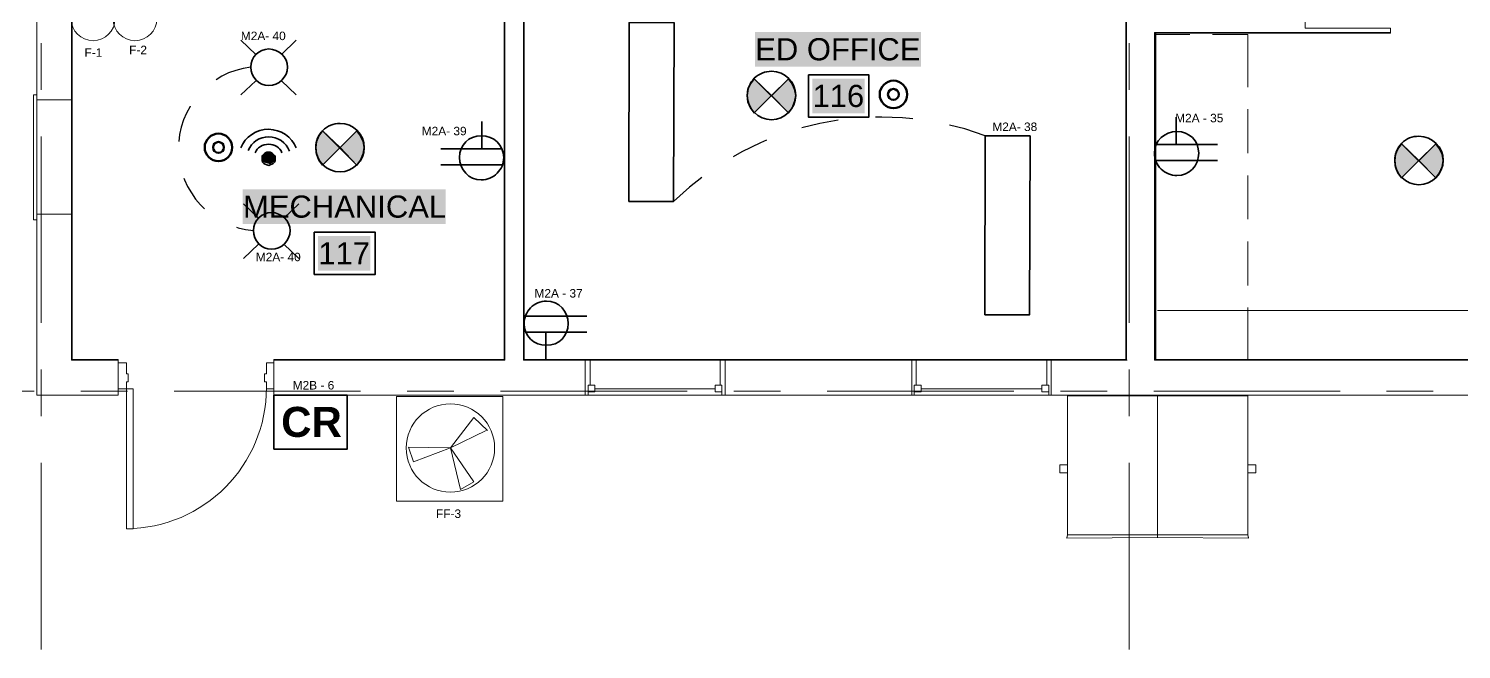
# Model space of a CAD drawing. Header units: millimetres. Extents: x 0.7 to 36.3, y 0.6 to 47.9.
# Drawn here: x 17.298 to 21.134, y 5.418 to 7.082 of the extents above; entities that cross this region are included whole.
import ezdxf

# ---------------------------------------------------------------- set-up
doc = ezdxf.new("R2010")
doc.units = ezdxf.units.MM
doc.header["$LTSCALE"] = 0.007
doc.linetypes.add('DASHEDX2', pattern=[38.1, 25.4, -12.7])
doc.linetypes.add('HIDDEN', pattern=[9.525, 6.35, -3.175])
doc.layers.add('Dotted', color=1, linetype='HIDDEN', lineweight=30, true_color=0xff0000)
for name, color, linetype in [('PDF2_Geometry', 7, 'Continuous'), ('PDF2_Text', 100, 'DASHEDX2'), ('PDF_Text', 7, 'Continuous')]:
    doc.layers.add(name, color=color, linetype=linetype)
for name, color, linetype, true_color in [('PDF2_Solid Fills', 7, 'Continuous', 0x7f7f7f), ('PDF_Geometry', 7, 'Continuous', 0x777777), ('PDF_Solid Fills', 7, 'Continuous', 0xffffff)]:
    doc.layers.add(name, color=color, linetype=linetype, true_color=true_color)
doc.styles.add('PDF Arial', font='arial.ttf')
doc.styles.add('PDF ArialRoundedMT Bold', font='arialbd.ttf')

msp = doc.modelspace()

# ---------------------------------------------------------------- hatches: boundary and pattern name
at = {"layer": 'PDF2_Solid Fills', "transparency": 33554559}
for points in [[(19.287, 6.9043), (19.2436, 6.9477), (19.2403, 6.9477), (19.2236, 6.921), (19.222, 6.9043), (19.2303, 6.8693), (19.242, 6.8593)], [(19.3486, 6.9243), (19.3336, 6.9477), (19.3303, 6.9477), (19.287, 6.9043), (19.3336, 6.8577), (19.3503, 6.896)], [(18.1315, 6.7647), (18.0882, 6.808), (18.0849, 6.808), (18.0682, 6.7813), (18.0665, 6.7647), (18.0749, 6.7297), (18.0865, 6.7197)], [(18.1932, 6.7847), (18.1782, 6.808), (18.1749, 6.808), (18.1315, 6.7647), (18.1782, 6.718), (18.1949, 6.7563)], [(21.0207, 6.7302), (20.9774, 6.7735), (20.9741, 6.7735), (20.9574, 6.7469), (20.9557, 6.7302), (20.9641, 6.6952), (20.9757, 6.6852)], [(21.0824, 6.7502), (21.0674, 6.7735), (21.0641, 6.7735), (21.0207, 6.7302), (21.0674, 6.6835), (21.0841, 6.7219)]]:
    msp.add_hatch(color=256, dxfattribs=at).paths.add_polyline_path(points)
at = {"layer": 'PDF_Solid Fills', "transparency": 33554559}
msp.add_hatch(color=7, dxfattribs=at).paths.add_polyline_path([(17.9575, 6.7421), (17.9491, 6.7505), (17.9308, 6.7505), (17.9225, 6.7405), (17.9258, 6.7238), (17.9441, 6.7188), (17.9558, 6.7255)])

# ---------------------------------------------------------------- linework, layer by layer
at = {"layer": 'Dotted', "color": 0, "linetype": 'Continuous', "lineweight": 5}
for p, q in [((18.4271, 5.9579), (18.4896, 6.0399)), ((18.4896, 6.0399), (18.526, 6.005)), ((18.5224, 6.005), (18.4271, 5.9579)), ((18.3282, 5.9205), (18.3147, 5.9598)), ((18.3147, 5.9598), (18.424, 5.9584)), ((18.4271, 5.9579), (18.3282, 5.9205)), ((18.4271, 5.9579), (18.4893, 5.8671)), ((18.4539, 5.8467), (18.4271, 5.9579)), ((18.4893, 5.8671), (18.4539, 5.8467))]:
    msp.add_line(p, q, dxfattribs=at)
at = {"layer": 'Dotted', "color": 0, "linetype": 'HIDDEN', "lineweight": 5}
msp.add_line((18.424, 5.9584), (18.4271, 5.9579), dxfattribs=at)
at = {"layer": 'Dotted', "color": 0, "linetype": 'Continuous', "lineweight": 5}
msp.add_lwpolyline([(18.2831, 6.096), (18.5677, 6.096), (18.5677, 5.8156), (18.2831, 5.8156)], close=True, dxfattribs=at)
for centre, radius in [((17.4703, 7.1083), 0.0587), ((17.5823, 7.1083), 0.0587), ((18.4271, 5.9579), 0.1184)]:
    msp.add_circle(centre, radius, dxfattribs=at)
at = {"layer": 'Dotted', "color": 0, "linetype": 'Continuous', "lineweight": 200}
for centre, radius in [((19.6134, 6.9056), 0.0369), ((19.6134, 6.9056), 0.0147), ((17.806, 6.7636), 0.0369), ((17.806, 6.7636), 0.0147)]:
    msp.add_circle(centre, radius, dxfattribs=at)
at = {"layer": 'Dotted', "linetype": 'HIDDEN', "lineweight": 30}
for centre, radius, start, end in [((17.9192, 6.7601), 0.2205, 96.941, 264.8351), ((19.5812, 6.0477), 0.7972, 69.5912, 134.3068)]:
    msp.add_arc(centre, radius, start, end, dxfattribs=at)
at = {"layer": 'PDF2_Geometry', "lineweight": 35}
for points in [[(18.9044, 6.6186), (18.906, 7.0985), (19.026, 7.0981), (19.0244, 6.6182)], [(19.287, 6.9027), (19.2403, 6.9477), (19.2303, 6.9343), (19.2236, 6.9193), (19.222, 6.9027), (19.2236, 6.886), (19.2303, 6.8693), (19.2403, 6.856)], [(19.287, 6.9027), (19.332, 6.856), (19.342, 6.8693), (19.3486, 6.886), (19.352, 6.9027), (19.3486, 6.9193), (19.342, 6.9343), (19.332, 6.9477)], [(18.1315, 6.763), (18.0849, 6.808), (18.0749, 6.7947), (18.0682, 6.7797), (18.0665, 6.763), (18.0682, 6.7463), (18.0749, 6.7297), (18.0849, 6.7163)], [(18.1315, 6.763), (18.1765, 6.7163), (18.1865, 6.7297), (18.1932, 6.7463), (18.1965, 6.763), (18.1932, 6.7797), (18.1865, 6.7947), (18.1765, 6.808)], [(19.8577, 6.3149), (19.8592, 6.7948), (19.9792, 6.7945), (19.9777, 6.3145)], [(21.0207, 6.7285), (20.9741, 6.7735), (20.9641, 6.7602), (20.9574, 6.7452), (20.9557, 6.7285), (20.9574, 6.7119), (20.9641, 6.6952), (20.9741, 6.6819)], [(21.0207, 6.7285), (21.0657, 6.6819), (21.0757, 6.6952), (21.0824, 6.7119), (21.0857, 6.7285), (21.0824, 6.7452), (21.0757, 6.7602), (21.0657, 6.7735)], [(18.1509, 6.0998), (18.1509, 5.9548), (17.9543, 5.9548), (17.9543, 6.0998)]]:
    msp.add_lwpolyline(points, close=True, dxfattribs=at)
for points in [[(19.352, 6.9027, 0.413494), (19.287, 6.9677, 0.423077), (19.222, 6.9027, 0.413494), (19.287, 6.8377)], [(18.1965, 6.763, 0.413494), (18.1315, 6.828, 0.423077), (18.0665, 6.763, 0.413494), (18.1315, 6.698)], [(21.0857, 6.7285, 0.413494), (21.0207, 6.7935, 0.423077), (20.9557, 6.7285, 0.413494), (21.0207, 6.6635)]]:
    msp.add_lwpolyline(points, format="xyb", dxfattribs=at)
for points in [[(19.332, 6.856), (19.2403, 6.9477)], [(19.2403, 6.856), (19.332, 6.9477)], [(18.5114, 6.8333), (18.5114, 6.76)], [(20.3708, 6.8447), (20.3708, 6.7714)], [(18.1765, 6.7163), (18.0849, 6.808)], [(18.0849, 6.7163), (18.1765, 6.808)], [(18.4014, 6.76), (18.5664, 6.76)], [(20.4808, 6.7714), (20.3158, 6.7714)], [(21.0657, 6.6819), (20.9741, 6.7735)], [(20.9741, 6.6819), (21.0657, 6.7735)], [(18.4014, 6.7167), (18.5664, 6.7167)], [(20.4808, 6.7281), (20.3158, 6.7281)], [(18.7926, 6.3114), (18.6276, 6.3114)], [(18.7926, 6.2681), (18.6276, 6.2681)], [(18.6826, 6.1947), (18.6826, 6.2681)]]:
    msp.add_lwpolyline(points, dxfattribs=at)
for centre, start, end in [((18.51, 6.7364), 269.7603, 0.2397), ((20.3723, 6.7478), 179.7603, 270.2397), ((18.684, 6.2917), 89.7603, 180.2397)]:
    msp.add_arc(centre, 0.0597, start, end, dxfattribs=at)
for points in [[(19.352, 6.9027), (19.352, 6.8677), (19.322, 6.8377), (19.287, 6.8377)], [(18.5097, 6.795), (18.4764, 6.795), (18.4514, 6.77), (18.4514, 6.7367)], [(18.5697, 6.7367), (18.5697, 6.77), (18.543, 6.795), (18.5097, 6.795)], [(20.3125, 6.7481), (20.3125, 6.7814), (20.3392, 6.8064), (20.3725, 6.8064)], [(20.3725, 6.8064), (20.4058, 6.8064), (20.4308, 6.7814), (20.4308, 6.7481)], [(18.1965, 6.763), (18.1965, 6.728), (18.1665, 6.698), (18.1315, 6.698)], [(18.4514, 6.7367), (18.4514, 6.7033), (18.4764, 6.6767), (18.5097, 6.6767)], [(20.4308, 6.7481), (20.4308, 6.7147), (20.4058, 6.6881), (20.3725, 6.6881)], [(21.0857, 6.7285), (21.0857, 6.6935), (21.0557, 6.6635), (21.0207, 6.6635)], [(18.7426, 6.2914), (18.7426, 6.3247), (18.7176, 6.3514), (18.6842, 6.3514)], [(18.6242, 6.2914), (18.6242, 6.2581), (18.6509, 6.2331), (18.6842, 6.2331)], [(18.6842, 6.2331), (18.7176, 6.2331), (18.7426, 6.2581), (18.7426, 6.2914)]]:
    msp.add_open_spline(points, degree=3, dxfattribs=at)
at = {"layer": 'PDF_Geometry', "lineweight": 18}
for points in [[(20.3142, 6.0998), (20.0359, 6.0998), (20.0359, 6.1931), (20.2375, 6.1931), (20.2375, 7.6647), (19.0326, 7.6647), (19.0326, 7.7147), (20.2375, 7.7147), (20.2375, 9.223), (18.6226, 9.223), (18.6226, 9.1913), (18.5726, 9.1913), (18.5726, 9.2663), (18.5726, 9.2963), (18.6226, 9.2963), (20.3075, 9.2963), (20.7492, 9.2963), (20.7492, 9.2663), (20.7492, 9.223), (20.5625, 9.223)], [(17.3193, 7.4947), (17.3193, 6.9047)], [(23.6524, 7.4097), (23.6524, 7.1214), (23.6524, 7.433), (23.7024, 7.433), (23.7024, 7.0964), (23.7024, 7.0597), (23.7024, 7.0164), (23.6524, 7.0164), (23.6524, 7.0597), (23.6524, 7.0714), (22.0358, 7.0714), (22.0358, 6.1931), (23.6524, 6.1931), (23.6524, 6.2247), (23.7024, 6.2247), (23.7024, 6.1931), (23.9507, 6.1931), (23.9507, 6.0998), (20.3292, 6.0998)], [(18.5726, 7.3114), (18.5726, 6.1931), (17.9543, 6.1931), (17.9543, 6.0998), (18.7876, 6.0998), (18.7876, 6.1931), (18.6226, 6.1931), (18.6226, 7.3364)], [(17.3193, 6.5697), (17.3193, 6.1931), (17.3193, 6.0998), (17.5376, 6.0998), (17.5376, 6.1931), (17.4126, 6.1931), (17.4126, 7.3114)], [(21.9874, 6.1931), (20.3125, 6.1931), (20.3125, 7.0714), (20.9441, 7.0714), (20.9441, 7.083), (20.7158, 7.083), (20.7158, 7.1097), (20.9441, 7.1097), (20.9441, 7.1214), (20.5625, 7.1214)]]:
    msp.add_lwpolyline(points, dxfattribs=at)
at = {"layer": 'PDF_Geometry', "lineweight": 9}
msp.add_lwpolyline([(19.0326, 7.6647, -0.413474), (18.6576, 7.2914), (18.6576, 7.6647), (18.6226, 7.6647), (18.6576, 7.6647), (18.6576, 7.663), (18.6242, 7.663), (18.6242, 7.3364), (18.6242, 7.6647), (18.6242, 7.3364), (18.6242, 6.1931)], format="xyb", dxfattribs=at)
for points in [[(18.6226, 7.6647), (18.6226, 7.3364), (18.6226, 6.1931), (20.2392, 6.1931)], [(20.2375, 7.6647), (20.2375, 6.1931), (20.2375, 7.6647)], [(17.4126, 7.3097), (17.4126, 6.1931), (17.4126, 7.3114), (17.4126, 6.1931)], [(17.5376, 6.1931), (17.5376, 6.1947), (17.4143, 6.1947), (17.4143, 6.1931), (17.4126, 6.1931), (17.4143, 6.1931), (17.4143, 6.1947), (17.4143, 7.308)], [(18.5726, 7.3114), (18.5726, 6.1931), (17.9543, 6.1931), (18.5709, 6.1931), (18.5726, 6.1931), (17.9543, 6.1931), (17.9543, 6.1947), (18.5709, 6.1947), (18.5709, 7.308)], [(18.5709, 6.1931), (18.5709, 7.3097), (18.5709, 6.1931)], [(20.3125, 7.0714), (20.3125, 7.0714)], [(20.3142, 7.0714), (20.9441, 7.0714), (20.3125, 7.0714), (20.9441, 7.0714), (20.9441, 7.0697), (20.3158, 7.0697), (20.3158, 6.1947), (21.9841, 6.1947), (21.9841, 7.0697), (21.4858, 7.0697), (21.4858, 7.0714), (21.9874, 7.0714), (21.4858, 7.0714), (21.9858, 7.0714), (21.9858, 6.1931), (21.9858, 7.0714)], [(21.9874, 7.0714), (21.9874, 6.1931), (21.9858, 6.1931), (20.3142, 6.1931), (20.3125, 6.1931), (20.3125, 7.0714)], [(20.3142, 7.0714), (20.3142, 6.1931), (20.3142, 7.0714)], [(20.9441, 7.0714), (20.9441, 7.0714)], [(17.331, 6.9181), (17.331, 7.043)], [(20.2442, 6.9181), (20.2442, 7.043)], [(17.3193, 6.5697), (17.311, 6.5697), (17.311, 6.9047), (17.3193, 6.9047)], [(17.3193, 6.8914), (17.4126, 6.8914), (17.3193, 6.8914), (17.3193, 6.5847), (17.4126, 6.5847), (17.3193, 6.5847)], [(17.4126, 6.5847), (17.4126, 6.8914), (17.4126, 6.5847)], [(17.331, 6.2931), (17.331, 6.7931)], [(20.2442, 6.2931), (20.2442, 6.7931)], [(17.4126, 6.1931), (17.5376, 6.1931), (17.4126, 6.1931)], [(17.5376, 6.1931), (17.5376, 6.1931)], [(17.5376, 6.1864), (17.5593, 6.1864), (17.5593, 6.1564), (17.5643, 6.1564), (17.5643, 6.1348), (17.5593, 6.1348), (17.5593, 6.1164), (17.5376, 6.1164)], [(17.9543, 6.1164), (17.9343, 6.1164), (17.9343, 6.1348), (17.9293, 6.1348), (17.9293, 6.1564), (17.9343, 6.1564), (17.9343, 6.1864), (17.9543, 6.1864)], [(17.9543, 6.1931), (17.9543, 6.1931)], [(20.1242, 6.1931), (19.0276, 6.1931)], [(17.331, 6.0431), (17.331, 6.1681)], [(20.2442, 6.0431), (20.2442, 6.1681)], [(16.8126, 6.1098), (17.3126, 6.1098)], [(17.4376, 6.1098), (17.5626, 6.1098)], [(17.6876, 6.1098), (18.1859, 6.1098)], [(18.3109, 6.1098), (18.4359, 6.1098)], [(18.5609, 6.1098), (19.0609, 6.1098)], [(19.1859, 6.1098), (19.3109, 6.1098)], [(19.4359, 6.1098), (19.9359, 6.1098)], [(20.0609, 6.1098), (20.1858, 6.1098)], [(20.3108, 6.1098), (20.8092, 6.1098)], [(20.9341, 6.1098), (21.0591, 6.1098)], [(20.3208, 6.0981), (20.3208, 5.7248), (20.3208, 5.7181), (20.0775, 5.7164)], [(20.5375, 6.0981), (20.5375, 6.0998), (20.5625, 6.0998), (20.3292, 6.0998), (20.3208, 6.0998), (20.3142, 6.0998), (20.0792, 6.0998), (20.1042, 6.0998), (20.3208, 6.0998), (20.5375, 6.0998)], [(20.0792, 6.0981), (20.0792, 6.0981)], [(20.0792, 5.7248), (20.0792, 6.0981), (20.0792, 5.9131)], [(20.1042, 6.0998), (20.1042, 6.0981)], [(20.3192, 6.0998), (20.3208, 6.0998), (20.3208, 6.0981), (20.3192, 6.0981)], [(20.5625, 6.0981), (20.5625, 6.0981)], [(20.5625, 5.8914), (20.5625, 5.7248), (20.5625, 6.0981), (20.5625, 5.9131)], [(17.331, 5.4181), (17.331, 5.9181)], [(20.0792, 5.9131), (20.0592, 5.9131), (20.0792, 5.9131)], [(20.2442, 5.4181), (20.2442, 5.9181)], [(20.5625, 5.9131), (20.5842, 5.9131), (20.5625, 5.9131)], [(20.0792, 5.8914), (20.0592, 5.8914), (20.0792, 5.8914)], [(20.0792, 5.8914), (20.0792, 5.7248)], [(20.5625, 5.8914), (20.5842, 5.8914), (20.5625, 5.8914)], [(20.0792, 5.7248), (20.0792, 5.7248)], [(20.5642, 5.7164), (20.3208, 5.7181)]]:
    msp.add_lwpolyline(points, dxfattribs=at)
for points in [[(18.6242, 6.1947), (20.2358, 6.1947), (20.2358, 7.663), (20.2375, 7.663), (20.2375, 7.6647), (20.2375, 6.1931), (18.6242, 6.1931), (18.6242, 7.3364)], [(20.4075, 7.0664), (20.3125, 7.0664), (20.3125, 6.9247), (20.3125, 7.0664)], [(20.5625, 6.9247), (20.5625, 7.0664), (20.4675, 7.0664), (20.5625, 7.0664)], [(17.3193, 6.5697), (17.3193, 6.9047), (17.311, 6.9047), (17.311, 6.5697)], [(17.311, 6.5947), (17.311, 6.8814)], [(17.4126, 6.8814), (17.4126, 6.5947)], [(20.3125, 6.8664), (20.3125, 6.7481)], [(20.5625, 6.7481), (20.5625, 6.8664)], [(20.3125, 6.6881), (20.3125, 6.5714)], [(20.5625, 6.5714), (20.5625, 6.6881)], [(20.3125, 6.5114), (20.3125, 6.3931)], [(20.5625, 6.3931), (20.5625, 6.5114)], [(20.3125, 6.3347), (20.3125, 6.1931), (20.4075, 6.1931), (20.3125, 6.1931)], [(20.5625, 6.1931), (20.5625, 6.3347), (20.5625, 6.1931), (20.4675, 6.1931)], [(19.1626, 6.1931), (19.1626, 6.0998), (18.7876, 6.0998), (18.7876, 6.1931)], [(20.0359, 6.1931), (20.0359, 6.0998), (19.6625, 6.0998), (19.6625, 6.1931)], [(20.3125, 6.1931), (21.9874, 6.1931)], [(20.5625, 6.0981), (20.5375, 6.0981), (20.3208, 6.0981), (20.1042, 6.0981), (20.0792, 6.0981), (20.0792, 6.0998), (20.3208, 6.0998), (20.5625, 6.0998)], [(20.0592, 5.8914), (20.0592, 5.9131)], [(20.0792, 5.8914), (20.0792, 5.9131)], [(20.5625, 5.8914), (20.5625, 5.9131)], [(20.5842, 5.8914), (20.5842, 5.9131)], [(20.0792, 5.7248), (20.0775, 5.7181), (20.0775, 5.7164), (20.0792, 5.7248), (20.3208, 5.7248), (20.5625, 5.7248), (20.3208, 5.7248)], [(20.5625, 5.7248), (20.5642, 5.7164), (20.5642, 5.7181)]]:
    msp.add_lwpolyline(points, close=True, dxfattribs=at)
at = {"layer": 'PDF_Geometry', "lineweight": 35}
for points in [[(17.8659, 7.0507), (17.9059, 7.0124)], [(18.0143, 7.0507), (17.9743, 7.0124)], [(17.8659, 6.9041), (17.9059, 6.9424)], [(18.0143, 6.9041), (17.9743, 6.9424)], [(17.8727, 6.6122), (17.9127, 6.5738)], [(18.0211, 6.6122), (17.9811, 6.5738)], [(17.8727, 6.4655), (17.9127, 6.5038)], [(18.0211, 6.4655), (17.9811, 6.5038)]]:
    msp.add_lwpolyline(points, dxfattribs=at)
at = {"layer": 'PDF_Geometry', "color": 7, "lineweight": 35}
for points in [[(19.3859, 6.9581), (19.5475, 6.9581), (19.5475, 6.8447), (19.3859, 6.8447)], [(18.0626, 6.5364), (18.2259, 6.5364), (18.2259, 6.4231), (18.0626, 6.4231)]]:
    msp.add_lwpolyline(points, close=True, dxfattribs=at)
at = {"layer": 'PDF_Geometry', "lineweight": 35}
msp.add_lwpolyline([(17.9225, 6.7338), (17.9225, 6.7288), (17.9241, 6.7238), (17.9275, 6.7205), (17.9308, 6.7188), (17.9358, 6.7171), (17.9408, 6.7155), (17.9441, 6.7171), (17.9491, 6.7188), (17.9525, 6.7205), (17.9558, 6.7238), (17.9575, 6.7288), (17.9575, 6.7338), (17.9575, 6.7388), (17.9558, 6.7421), (17.9525, 6.7455), (17.9491, 6.7488), (17.9441, 6.7505), (17.9408, 6.7505), (17.9358, 6.7505), (17.9308, 6.7488), (17.9275, 6.7455), (17.9241, 6.7421), (17.9225, 6.7388)], close=True, dxfattribs=at)
at = {"layer": 'PDF_Geometry', "color": 253, "lineweight": 9, "true_color": 0xababab}
msp.add_lwpolyline([(20.3208, 6.3264), (21.9841, 6.3264)], dxfattribs=at)
at = {"layer": 'PDF_Geometry', "lineweight": 13}
for points in [[(17.5593, 6.1864), (17.5376, 6.1864), (17.5376, 6.1164), (17.5593, 6.1164), (17.5593, 6.1348), (17.5643, 6.1348), (17.5643, 6.1564), (17.5593, 6.1564)], [(17.9543, 6.1864), (17.9343, 6.1864), (17.9343, 6.1564), (17.9293, 6.1564), (17.9293, 6.1348), (17.9343, 6.1348), (17.9343, 6.1164), (17.9543, 6.1164)], [(17.5593, 5.7414), (17.5776, 5.7414), (17.5776, 6.1164), (17.5593, 6.1164)], [(18.8142, 6.1081), (18.8142, 6.1264), (18.7959, 6.1264), (18.7959, 6.1081)], [(19.1359, 6.1081), (19.1359, 6.1264), (19.1542, 6.1264), (19.1542, 6.1081)], [(19.6875, 6.1081), (19.6875, 6.1264), (19.6692, 6.1264), (19.6692, 6.1081)], [(20.0109, 6.1081), (20.0109, 6.1264), (20.0292, 6.1264), (20.0292, 6.1081)]]:
    msp.add_lwpolyline(points, close=True, dxfattribs=at)
for points in [[(18.7876, 6.0998), (18.7959, 6.0998), (18.7959, 6.1264), (18.8009, 6.1264), (18.8009, 6.1931), (18.7876, 6.1931)], [(19.1626, 6.0998), (19.1542, 6.0998), (19.1542, 6.1264), (19.1492, 6.1264), (19.1492, 6.1931), (19.1626, 6.1931)], [(19.6625, 6.0998), (19.6692, 6.0998), (19.6692, 6.1264), (19.6742, 6.1264), (19.6742, 6.1931), (19.6625, 6.1931)], [(20.0359, 6.0998), (20.0292, 6.0998), (20.0292, 6.1264), (20.0242, 6.1264), (20.0242, 6.1931), (20.0359, 6.1931)], [(19.1359, 6.1164), (18.8142, 6.1164)], [(20.0109, 6.1164), (19.6875, 6.1164)]]:
    msp.add_lwpolyline(points, dxfattribs=at)
at = {"layer": 'PDF_Geometry', "lineweight": 18}
msp.add_lwpolyline([(19.6625, 6.1931), (19.1626, 6.1931), (19.1626, 6.0998), (19.6625, 6.0998)], close=True, dxfattribs=at)
at = {"layer": 'PDF_Geometry', "lineweight": 35}
for centre, radius, start, end in [((17.941, 6.979), 0.0484, 90.0411, 179.9589), ((17.9402, 6.7325), 0.0796, 21.8256, 89.6006), ((17.9478, 6.5405), 0.0484, 90.0411, 179.9589)]:
    msp.add_arc(centre, radius, start, end, dxfattribs=at)
at = {"layer": 'PDF_Geometry', "lineweight": 9}
msp.add_arc((17.557, 6.1187), 0.3772, 270.3428, 0.1642, dxfattribs=at)
at = {"layer": 'PDF_Geometry', "lineweight": 35}
for points in [[(17.9409, 7.0274), (17.9676, 7.0274), (17.9909, 7.0057), (17.9909, 6.9791)], [(17.9409, 6.9291), (17.9143, 6.9291), (17.8926, 6.9524), (17.8926, 6.9791)], [(17.9909, 6.9791), (17.9909, 6.9524), (17.9676, 6.9291), (17.9409, 6.9291)], [(17.8658, 6.7621), (17.8775, 6.7921), (17.9075, 6.8121), (17.9408, 6.8121)], [(17.8858, 6.7555), (17.8941, 6.7771), (17.9158, 6.7921), (17.9408, 6.7921)], [(17.9408, 6.7921), (17.9641, 6.7921), (17.9875, 6.7771), (17.9958, 6.7538)], [(17.9041, 6.7488), (17.9091, 6.7638), (17.9241, 6.7721), (17.9408, 6.7721)], [(17.9408, 6.7721), (17.9558, 6.7721), (17.9708, 6.7638), (17.9758, 6.7488)], [(17.9477, 6.5888), (17.9744, 6.5888), (17.9977, 6.5672), (17.9977, 6.5405)], [(17.9477, 6.4905), (17.9211, 6.4905), (17.8994, 6.5138), (17.8994, 6.5405)], [(17.9977, 6.5405), (17.9977, 6.5138), (17.9744, 6.4905), (17.9477, 6.4905)]]:
    msp.add_open_spline(points, degree=3, dxfattribs=at)
at = {"layer": 'PDF_Solid Fills', "lineweight": 35, "transparency": 33554559}
for points in [[(19.2426, 6.9797), (19.6875, 6.9797), (19.2426, 7.073), (19.6875, 7.073)], [(19.3959, 6.8547), (19.5359, 6.8547), (19.3959, 6.9481), (19.5359, 6.9481)], [(17.8709, 6.5581), (18.4143, 6.5581), (17.8709, 6.6514), (18.4143, 6.6514)], [(18.0726, 6.4331), (18.2126, 6.4331), (18.0726, 6.5264), (18.2126, 6.5264)]]:
    msp.add_solid(points, dxfattribs=at)

# ---------------------------------------------------------------- texts
at = {"layer": 'PDF2_Text', "insert": (17.9739, 6.0273), "char_height": 0.08049, "attachment_point": 4, "style": 'PDF ArialRoundedMT Bold'}
msp.add_mtext('CR', dxfattribs=at)
at = {"layer": 'PDF_Text', "attachment_point": 4, "style": 'PDF Arial'}
for s, insert, char_height in [('M2A- 40', (17.8659, 7.0624), 0.02276), ('F-1', (17.4472, 7.0178), 0.02276), ('F-2', (17.5668, 7.0248), 0.02276), ('ED OFFICE', (19.2433, 7.0262), 0.05939), ('116', (19.3967, 6.9012), 0.05939), ('M2A- 38', (19.8783, 6.8187), 0.02276), ('M2A - 35', (20.3679, 6.8421), 0.02276), ('M2A- 39', (18.3503, 6.8073), 0.02276), ('MECHANICAL', (17.8717, 6.6045), 0.05939), ('117', (18.0733, 6.4795), 0.05939), ('M2A- 40', (17.906, 6.4697), 0.02276), ('M2A - 37', (18.6522, 6.3724), 0.02276), ('M2B - 6', (18.0047, 6.1259), 0.02276), ('FF-3', (18.3885, 5.7816), 0.02276)]:
    msp.add_mtext(s, dxfattribs=dict(at, insert=insert, char_height=char_height))

doc.saveas('drawing.dxf')
